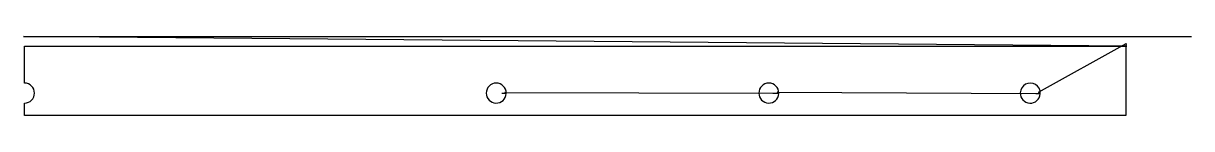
# Model space of a CAD drawing. Header units: metres. Extents: x 0 to 10500, y 10 to 717.
import ezdxf

# ---------------------------------------------------------------- set-up
doc = ezdxf.new("R2010")
doc.units = ezdxf.units.M

msp = doc.modelspace()

# ---------------------------------------------------------------- linework, layer by layer
at = {"layer": 'TOOL_0'}
for p, q in [((9917.916, 630.338), (-0.001, 716.93)), ((-0.001, 716.93), (0.999, 716.93)), ((0.999, 716.93), (-0.001, 716.93)), ((-0.001, 716.93), (0.999, 716.93)), ((0.999, 716.93), (10494.999, 716.93)), ((9.999, 300.003), (9.999, 630.003)), ((9.999, 630.003), (9904.999, 630.003)), ((9122.923, 217.503), (9910.124, 655.351)), ((9904.999, 630.003), (9909.999, 630.003)), ((9910.124, 655.351), (9909.999, 630.003)), ((9909.999, 630.003), (9917.916, 630.338)), ((9909.999, 630.003), (9909.999, 10.003)), ((10494.999, 716.93), (10498.999, 716.93)), ((10498.999, 716.93), (10499.999, 716.93)), ((4301.09, 210.037), (4340, 210.001)), ((4340, 210.001), (4325.955, 216.779)), ((4325.955, 216.779), (6737.146, 210.489)), ((6737.146, 210.489), (6790, 210.002)), ((6790, 210.002), (6773.671, 217.774)), ((6773.671, 217.774), (9099.612, 207.609)), ((9139.967, 207.614), (9122.923, 217.503)), ((9.999, 10.003), (9.999, 120.003)), ((9099.612, 207.609), (9139.968, 207.614)), ((9909.999, 10.003), (9.999, 10.003))]:
    msp.add_line(p, q, dxfattribs=at)
for centre, start, end in [((9.999, 210.003), 270, 90), ((4250, 210.001), 0, 180), ((4250, 210.001), 180, 356.8171682), ((4250, 210.001), 356.8171682, 0), ((6700, 210.002), 0, 180), ((6700, 210.002), 180, 356.8171682), ((6700, 210.002), 356.8171682, 0), ((9049.999, 210.002), 178.4795682, 355.2964696), ((9050, 210.002), 358.4795682, 178.4795851), ((9049.999, 210.002), 355.2964696, 358.4795682)]:
    msp.add_arc(centre, 90, start, end, dxfattribs=at)

doc.saveas('drawing.dxf')
